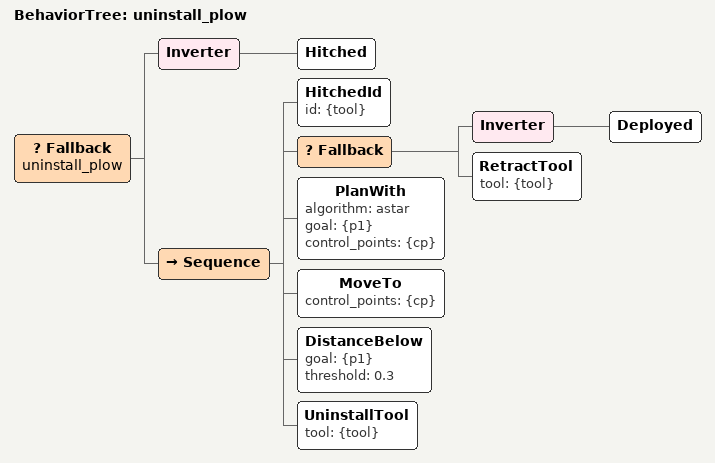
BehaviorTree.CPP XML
<?xml version="1.0"?>
<root BTCPP_format="4">
  <BehaviorTree ID="uninstall_plow">
    <Fallback name="uninstall_plow">
      <Inverter><Hitched/></Inverter>
      <Sequence>
        <HitchedId id="{tool}"/>
        <Fallback>
          <Inverter><Deployed/></Inverter>
          <RetractTool tool="{tool}"/>
        </Fallback>
        <PlanWith algorithm="astar" goal="{p1}" control_points="{cp}"/>
        <MoveTo control_points="{cp}"/>
        <DistanceBelow goal="{p1}" threshold="0.3"/>
        <UninstallTool tool="{tool}"/>
      </Sequence>
    </Fallback>
  </BehaviorTree>

</root>
